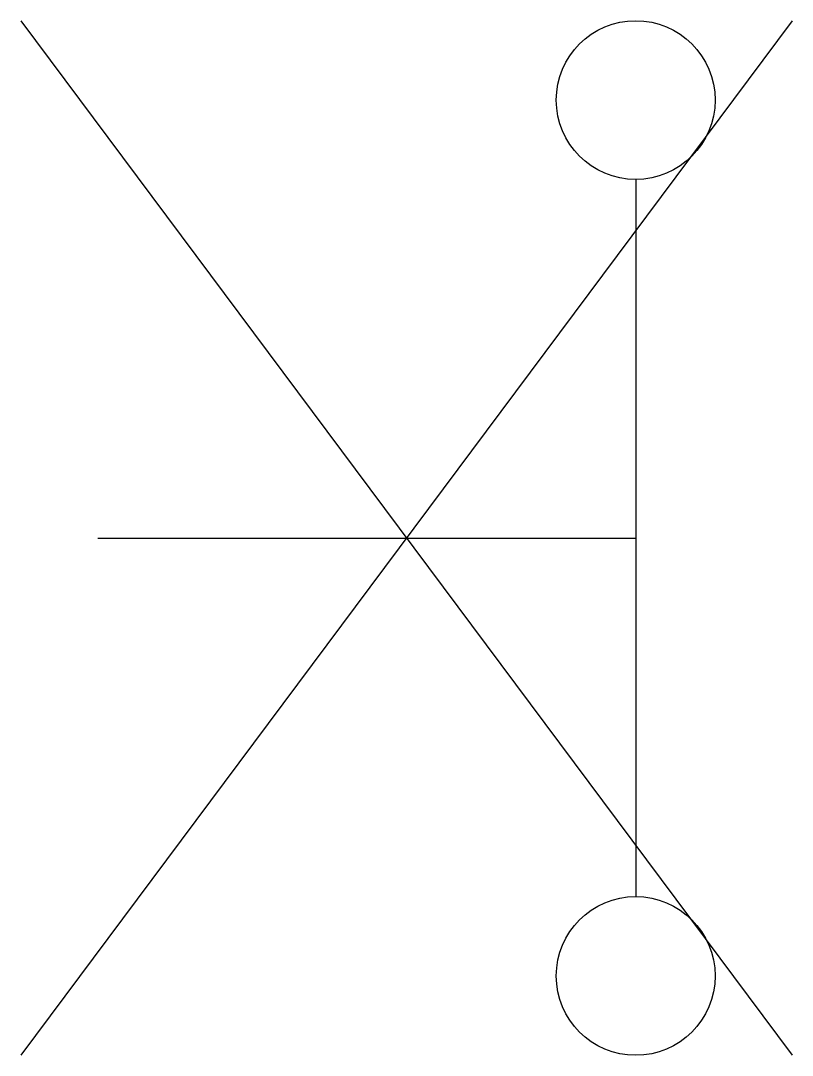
# Model space of a CAD drawing. Header units: metres. Extents: x -0.49 to 4.37, y -3.26 to 3.26.
import ezdxf

# ---------------------------------------------------------------- set-up
doc = ezdxf.new("R2010")
doc.units = ezdxf.units.M

msp = doc.modelspace()

# ---------------------------------------------------------------- linework, layer by layer
for p, q in [((4.3715, 3.2582), (-0.4857, -3.2582)), ((-0.4857, 3.2582), (4.3715, -3.2582)), ((3.3858, 2.2582), (3.3858, -2.2582)), ((0, 0), (3.3858, 0))]:
    msp.add_line(p, q)
for centre in [(3.3858, 2.7582), (3.3858, -2.7582)]:
    msp.add_circle(centre, 0.5)

doc.saveas('drawing.dxf')
